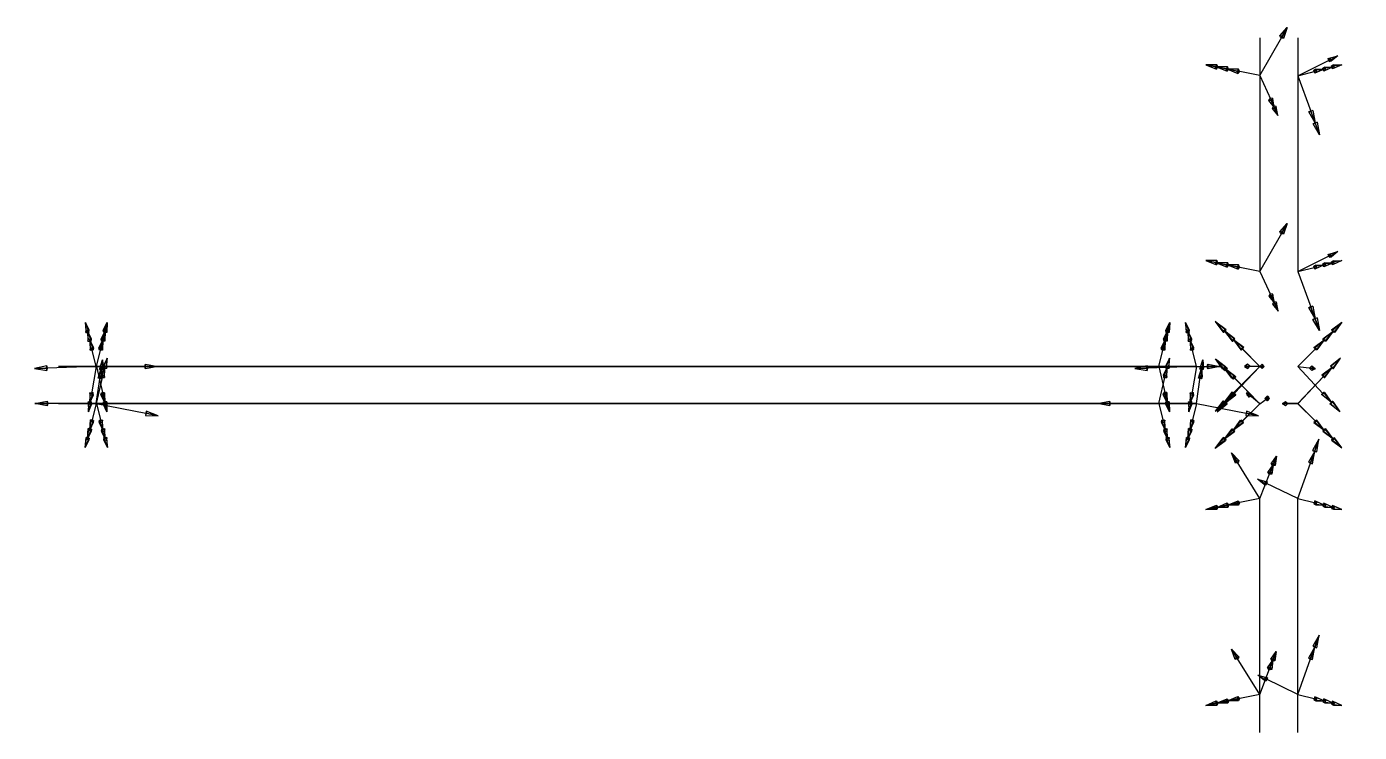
# Model space of a CAD drawing. Header units: millimetres. Extents: x -3715 to 13, y -61 to 63.
# Drawn here: x -1135 to -924.3, y -54.9 to 56.6 of the extents above.
import ezdxf

# ---------------------------------------------------------------- set-up
doc = ezdxf.new("R2010")
doc.units = ezdxf.units.MM
for name, color, linetype in [('AutoDetect_19_4', 1, 'Continuous'), ('AutoDetect_20_6', 1, 'Continuous'), ('AutoDetect_21_3', 1, 'Continuous'), ('AutoDetect_22_2', 1, 'Continuous'), ('AutoDetect_23_18', 1, 'Continuous'), ('AutoDetect_24_17', 1, 'Continuous'), ('AutoDetect_25_10', 1, 'Continuous'), ('AutoDetect_26_11', 1, 'Continuous'), ('AutoDetect_27_8', 1, 'Continuous'), ('AutoDetect_28_9', 1, 'Continuous'), ('AutoDetect_29_14', 1, 'Continuous'), ('AutoDetect_30_15', 1, 'Continuous')]:
    doc.layers.add(name, color=color, linetype=linetype)

# ---------------------------------------------------------------- blocks, each defined once
blk = doc.blocks.new('Kontrollpunkt')
at = {"color": 0}
for q in [(0, 6), (8, 0), (0, 0, 4)]:
    blk.add_line((0, 0), q, dxfattribs=at)
for points in [[(0.25, 8, -0.25), (-0.25, 8, -0.25), (-0.25, 8, 0.25), (0, 10, 0), (-0.25, 8, -0.25), (0.25, 8, 0.25), (0, 10, 0), (0.25, 8, -0.25), (0.25, 8, 0.25), (-0.25, 8, 0.25)], [(0.25, 6, -0.25), (-0.25, 6, -0.25), (-0.25, 6, 0.25), (0, 8, 0), (-0.25, 6, -0.25), (0.25, 6, 0.25), (0, 8, 0), (0.25, 6, -0.25), (0.25, 6, 0.25), (-0.25, 6, 0.25)], [(0.25, 0.25, 4), (-0.25, 0.25, 4), (-0.25, -0.25, 4), (0, 0, 6), (-0.25, 0.25, 4), (0.25, -0.25, 4), (0, 0, 6), (0.25, 0.25, 4), (0.25, -0.25, 4), (-0.25, -0.25, 4)], [(0.25, 0.25, 6), (-0.25, 0.25, 6), (-0.25, -0.25, 6), (0, 0, 8), (-0.25, 0.25, 6), (0.25, -0.25, 6), (0, 0, 8), (0.25, 0.25, 6), (0.25, -0.25, 6), (-0.25, -0.25, 6)], [(0.25, 0.25, 8), (-0.25, 0.25, 8), (-0.25, -0.25, 8), (0, 0, 10), (-0.25, 0.25, 8), (0.25, -0.25, 8), (0, 0, 10), (0.25, 0.25, 8), (0.25, -0.25, 8), (-0.25, -0.25, 8)], [(8, 0.25, -0.25), (8, 0.25, 0.25), (8, -0.25, 0.25), (10, 0, 0), (8, 0.25, 0.25), (8, -0.25, -0.25), (10, 0, 0), (8, 0.25, -0.25), (8, -0.25, -0.25), (8, -0.25, 0.25)]]:
    blk.add_polyline3d(points, dxfattribs=at)

msp = doc.modelspace()

# ---------------------------------------------------------------- linework, layer by layer
at = {"layer": 'AutoDetect_19_4', "color": 1}
msp.add_line((-1130, 2.93, -330), (-950, 2.93, -330), dxfattribs=at)
at = {"layer": 'AutoDetect_20_6', "color": 1}
msp.add_line((-950, 2.93, -336), (-1130, 2.93, -336), dxfattribs=at)
at = {"layer": 'AutoDetect_21_3', "color": 1}
msp.add_line((-940, 2.95, -254.2), (-940, 2.95, -319.2), dxfattribs=at)
at = {"layer": 'AutoDetect_22_2', "color": 1}
msp.add_line((-934, 2.95, -319.2), (-934, 2.95, -254.2), dxfattribs=at)
at = {"layer": 'AutoDetect_23_18', "color": 1}
msp.add_line((-940, 54.9, -239.2), (-940, 17.95, -239.2), dxfattribs=at)
at = {"layer": 'AutoDetect_24_17', "color": 1}
msp.add_line((-934, 54.9, -239.2), (-934, 17.95, -239.2), dxfattribs=at)
at = {"layer": 'AutoDetect_25_10', "color": 1}
msp.add_line((-950, -2.93, -336), (-1130, -2.93, -336), dxfattribs=at)
at = {"layer": 'AutoDetect_26_11', "color": 1}
msp.add_line((-1130, -2.93, -330), (-950, -2.93, -330), dxfattribs=at)
at = {"layer": 'AutoDetect_27_8', "color": 1}
msp.add_line((-934, -2.95, -319.2), (-934, -2.95, -254.2), dxfattribs=at)
at = {"layer": 'AutoDetect_28_9', "color": 1}
msp.add_line((-940, -2.95, -254.2), (-940, -2.95, -319.2), dxfattribs=at)
at = {"layer": 'AutoDetect_29_14', "color": 1}
msp.add_line((-934, -54.9, -239.2), (-934, -17.95, -239.2), dxfattribs=at)
at = {"layer": 'AutoDetect_30_15', "color": 1}
msp.add_line((-940, -54.9, -239.2), (-940, -17.95, -239.2), dxfattribs=at)

# ---------------------------------------------------------------- block references
at = {"layer": 'AutoDetect_19_4', "color": 1, "extrusion": (-0.173648, 0.696364, 0.696364), "rotation": 342.8383509003531}
for p in [(1089.9, -428.19, -32.58), (921.07, -398.88, -62.8)]:
    msp.add_blockref('Kontrollpunkt', p, dxfattribs=at)
at = {"layer": 'AutoDetect_20_6', "color": 1, "extrusion": (0.173648, 0.696364, -0.696364), "rotation": 160.2978477668322}
for p in [(1091.31, -428.55, 40.83), (928.3, -400.24, 70.01)]:
    msp.add_blockref('Kontrollpunkt', p, dxfattribs=at)
at = {"layer": 'AutoDetect_21_3', "color": 1, "extrusion": (-0.696364, 0.696364, 0.173648), "rotation": 279.8510761165839}
for p in [(662.59, -405.51, 605.55), (662.59, -430.13, 601.21)]:
    msp.add_blockref('Kontrollpunkt', p, dxfattribs=at)
at = {"layer": 'AutoDetect_21_3', "color": 1, "extrusion": (-0.706785, 0.706785, -0.030168), "rotation": 268.27201370339}
msp.add_blockref('Kontrollpunkt', (662.59, -233.97, 674.13), dxfattribs=at)
at = {"layer": 'AutoDetect_22_2', "color": 1, "extrusion": (0.696364, 0.696364, -0.173648), "rotation": 102.7514069217628}
for p in [(662.52, -422.76, -593.96), (662.52, -364.66, -604.21)]:
    msp.add_blockref('Kontrollpunkt', p, dxfattribs=at)
at = {"layer": 'AutoDetect_23_18', "color": 1, "extrusion": (-0.855557, 0.173648, -0.487717), "rotation": 213.9290198601923}
msp.add_blockref('Kontrollpunkt', (139.05, 245.22, 929.38), dxfattribs=at)
at = {"layer": 'AutoDetect_23_18', "color": 1, "extrusion": (-0.855213, 0.173648, -0.48832), "rotation": 213.7741339468276}
msp.add_blockref('Kontrollpunkt', (169.46, 242.84, 923.82), dxfattribs=at)
at = {"layer": 'AutoDetect_24_17', "color": 1, "extrusion": (0.696364, 0.173648, -0.696364), "rotation": 81.2348063681018}
for p in [(273.43, -794.51, -475.34), (243.4, -799.73, -480.72)]:
    msp.add_blockref('Kontrollpunkt', p, dxfattribs=at)
at = {"layer": 'AutoDetect_25_10', "color": 1, "extrusion": (0.173648, -0.696364, -0.696364), "rotation": 199.7021522331678}
for p in [(-1091.31, -428.55, 40.84), (-928.3, -400.24, 70.01)]:
    msp.add_blockref('Kontrollpunkt', p, dxfattribs=at)
at = {"layer": 'AutoDetect_26_11', "color": 1, "extrusion": (-0.173648, -0.696364, 0.696364), "rotation": 4.152866942558883}
for p in [(-1089.9, -428.2, -32.58), (-921.07, -398.88, -62.8)]:
    msp.add_blockref('Kontrollpunkt', p, dxfattribs=at)
at = {"layer": 'AutoDetect_27_8', "color": 1, "extrusion": (0.696364, -0.696364, -0.173648), "rotation": 260.1489238834161}
for p in [(-662.52, -422.76, -593.96), (-662.52, -364.66, -604.21)]:
    msp.add_blockref('Kontrollpunkt', p, dxfattribs=at)
at = {"layer": 'AutoDetect_28_9', "color": 1, "extrusion": (-0.706785, -0.706785, -0.030168), "rotation": 105.8544876163253}
msp.add_blockref('Kontrollpunkt', (-662.59, -233.97, 674.13), dxfattribs=at)
at = {"layer": 'AutoDetect_28_9', "color": 1, "extrusion": (-0.696364, -0.696364, 0.173648), "rotation": 88.42765860461249}
for p in [(-662.59, -405.51, 605.55), (-662.59, -430.13, 601.21)]:
    msp.add_blockref('Kontrollpunkt', p, dxfattribs=at)
at = {"layer": 'AutoDetect_29_14', "color": 1, "extrusion": (0.696364, -0.173648, -0.696364), "rotation": 278.1385729810916}
for p in [(-243.4, -799.73, -480.72), (-273.43, -794.51, -475.34)]:
    msp.add_blockref('Kontrollpunkt', p, dxfattribs=at)
at = {"layer": 'AutoDetect_30_15', "color": 1, "extrusion": (-0.854239, -0.173648, -0.490023), "rotation": 142.9726782337281}
msp.add_blockref('Kontrollpunkt', (-169.66, 244.63, 923.31), dxfattribs=at)
at = {"layer": 'AutoDetect_30_15', "color": 1, "extrusion": (-0.855019, -0.173648, -0.48866), "rotation": 142.3119931305544}
msp.add_blockref('Kontrollpunkt', (-139.17, 246.21, 929.1), dxfattribs=at)

doc.saveas('drawing.dxf')
